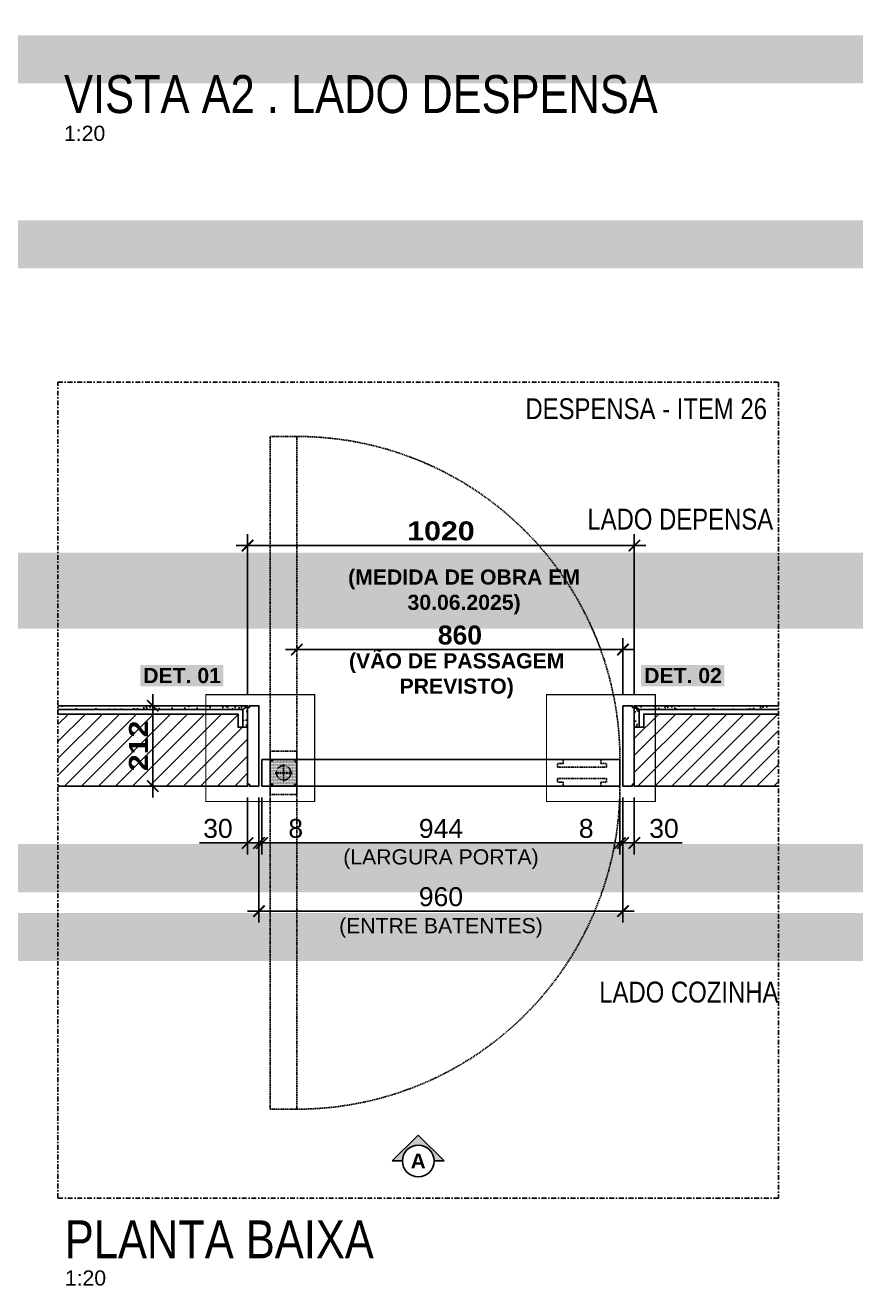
# Model space of a CAD drawing. Header units: millimetres. Extents: x -63251 to 507826, y 5339 to 217512.
# Drawn here: x 119775 to 121966, y 102351 to 105675 of the extents above; entities that cross this region are included whole.
import ezdxf
from ezdxf import colors
from ezdxf.entities.mleader import LeaderData, LeaderLine
from ezdxf.math import Vec2, Vec3

# ---------------------------------------------------------------- set-up
doc = ezdxf.new("R2010")
doc.units = ezdxf.units.MM
doc.header["$PDMODE"] = 3
for name, pattern in [('CONTINU', [0]), ('TRAÇO 1-1', [9.524999999999995, 6.349999999999998, -3.174999999999998]), ('TRAÇO E PONTO 1-1', [25.399999999999995, 12.7, -6.349999999999998, 0, -6.349999999999998])]:
    doc.linetypes.add(name, pattern=pattern)
for name, color, linetype in [('COTAS', 9, 'Continuous'), ('DB 1475.24 - Amanda Rosales e Bruno Haidar - Terreo - Obra$0$ARQ-PISO-01', 8, 'Continuous'), ('DETALHE', 10, 'Continuous'), ('FERRAGEM', 3, 'Continuous'), ('LAYOUT', 4, 'Continuous'), ('MARCENARIA', 4, 'Continuous'), ('MARCENARIA . M', 4, 'Continuous'), ('PAREDE', 94, 'Continuous'), ('PROJEÇÃO', 8, 'Continuous'), ('TEXTO', 105, 'Continuous'), ('TEXTO TRAÇO PONTO', 105, 'TRAÇO E PONTO 1-1')]:
    doc.layers.add(name, color=color, linetype=linetype)
doc.styles.add('1-1', font='arial.ttf', dxfattribs={"height": 0.2})
doc.styles.add('MEDIDA OFICIAL', font='ariblk.ttf')
doc.styles.add('PADRÃO', font='arial.ttf')
doc.styles.add('PADRÃO NEGRITO', font='arialbd.ttf')
doc.styles.add('TITULO', font='swissck.ttf')
doc.dimstyles.new('1-20', dxfattribs={"dimscale": 20, "dimtxt": 2.5, "dimasz": 1.5, "dimexe": 1.5, "dimexo": 1.5, "dimtad": 1, "dimtxsty": 'PADRÃO', "dimblk": 'ARCHTICK', "dimcen": 2.5, "dimdle": 1.5, "dimclrd": 9, "dimclre": 9, "dimclrt": 6, "dimadec": 0, "dimazin": 0, "dimtfac": 1, "dimtmove": 0, "dimatfit": 3, "dimfxl": 1.25, "dimlwd": -1, "dimlwe": -1, "dimarcsym": 0})
doc.dimstyles.new('1-20 VERDE', dxfattribs={"dimscale": 20, "dimtxt": 2.5, "dimasz": 1.5, "dimexe": 1.5, "dimexo": 1.5, "dimtad": 1, "dimtxsty": 'PADRÃO NEGRITO', "dimblk": 'ARCHTICK', "dimcen": 2.5, "dimdle": 1.5, "dimclrd": 9, "dimclre": 9, "dimclrt": 102, "dimadec": 0, "dimazin": 0, "dimtfac": 1, "dimtmove": 0, "dimatfit": 3, "dimfxl": 1.25, "dimlwd": -1, "dimlwe": -1, "dimarcsym": 0})
doc.dimstyles.new('Med. Ofic.1-20', dxfattribs={"dimscale": 20, "dimtxt": 2.5, "dimasz": 1.5, "dimexe": 1.5, "dimexo": 1.5, "dimtad": 1, "dimtxsty": 'MEDIDA OFICIAL', "dimblk": 'ARCHTICK', "dimcen": 2.5, "dimdle": 1.5, "dimclrd": 9, "dimclre": 9, "dimclrt": 10, "dimadec": 0, "dimazin": 0, "dimtfac": 1, "dimtmove": 0, "dimatfit": 3, "dimfxl": 1.25, "dimlwd": -1, "dimlwe": -1, "dimarcsym": 0})

# ---------------------------------------------------------------- blocks, each defined once
blk = doc.blocks.new('_ArchTick')
at = {"color": 0, "linetype": 'ByBlock', "const_width": 0.15}
blk.add_lwpolyline([(-0.5, -0.5), (0.5, 0.5)], dxfattribs=at)
blk = doc.blocks.new('*D1370')
at = {"layer": 'COTAS', "color": 9, "transparency": 16777216}
for p, q in [((120391.8905175578, 103638.8055708873), (120391.8905175578, 103488.8055708873)), ((120399.8905175578, 103638.8055708873), (120399.8905175578, 103488.8055708873)), ((120391.8905175578, 103518.8055708873), (120361.8905175578, 103518.8055708873)), ((120391.8905175578, 103518.8055708873), (120399.8905175578, 103518.8055708873)), ((120399.8905175578, 103518.8055708873), (120517.8373115551, 103518.8055708873))]:
    blk.add_line(p, q, dxfattribs=at)
at = {"layer": 'Defpoints', "color": 0, "transparency": 16777216}
for p in [(120391.8905175578, 103668.8055708873), (120399.8905175578, 103668.8055708873), (120399.8905175578, 103518.8055708873)]:
    blk.add_point(p, dxfattribs=at)
at = {"layer": 'COTAS', "color": 9, "transparency": 16777216, "xscale": 30, "yscale": 30, "zscale": 30}
blk.add_blockref('_ArchTick', (120391.8905175578, 103518.8055708873), dxfattribs=at)
at = {"layer": 'COTAS', "color": 9, "transparency": 16777216, "xscale": 30, "yscale": 30, "zscale": 30, "rotation": 180}
blk.add_blockref('_ArchTick', (120399.8905175578, 103518.8055708873), dxfattribs=at)
at = {"layer": 'COTAS', "color": 6, "transparency": 16777216, "insert": (120488.8639145564, 103556.8342202734), "char_height": 50, "attachment_point": 5, "style": 'PADRÃO'}
blk.add_mtext('8', dxfattribs=at)
blk = doc.blocks.new('*D1371')
at = {"layer": 'COTAS', "color": 9, "transparency": 16777216}
for p, q in [((120399.8905175578, 103638.8055708873), (120399.8905175578, 103488.8055171554)), ((121343.8866980151, 103638.8055171554), (121343.8866980151, 103488.8055171554)), ((120369.8905175578, 103518.8055171554), (121373.8866980151, 103518.8055171554))]:
    blk.add_line(p, q, dxfattribs=at)
at = {"layer": 'Defpoints', "color": 0, "transparency": 16777216}
for p in [(120399.8905175578, 103668.8055708873), (121343.8866980151, 103668.8055171554), (121343.8866980151, 103518.8055171554)]:
    blk.add_point(p, dxfattribs=at)
at = {"layer": 'COTAS', "color": 9, "transparency": 16777216, "xscale": 30, "yscale": 30, "zscale": 30, "rotation": 180}
blk.add_blockref('_ArchTick', (120399.8905175578, 103518.8055171554), dxfattribs=at)
at = {"layer": 'COTAS', "color": 9, "transparency": 16777216, "xscale": 30, "yscale": 30, "zscale": 30}
blk.add_blockref('_ArchTick', (121343.8866980151, 103518.8055171554), dxfattribs=at)
at = {"layer": 'COTAS', "color": 6, "transparency": 16777216, "insert": (120871.8886077864, 103556.8341665414), "char_height": 50, "attachment_point": 5, "style": 'PADRÃO'}
blk.add_mtext('944', dxfattribs=at)
blk = doc.blocks.new('*D1372')
at = {"layer": 'COTAS', "color": 9, "transparency": 16777216}
for p, q in [((121343.8866980151, 103638.8055171554), (121343.8866980151, 103488.8055171554)), ((121351.8881887162, 103638.8055180069), (121351.8881887162, 103488.8055171554)), ((121343.8866980151, 103518.8055171554), (121225.9399040178, 103518.8055171554)), ((121351.8881887162, 103518.8055171554), (121343.8866980151, 103518.8055171554)), ((121351.8881887162, 103518.8055171554), (121381.8881887162, 103518.8055171554))]:
    blk.add_line(p, q, dxfattribs=at)
at = {"layer": 'Defpoints', "color": 0, "transparency": 16777216}
for p in [(121343.8866980151, 103668.8055171554), (121351.8881887162, 103668.8055180069), (121343.8866980151, 103518.8055171554)]:
    blk.add_point(p, dxfattribs=at)
at = {"layer": 'COTAS', "color": 9, "transparency": 16777216, "xscale": 30, "yscale": 30, "zscale": 30}
blk.add_blockref('_ArchTick', (121343.8866980151, 103518.8055171554), dxfattribs=at)
at = {"layer": 'COTAS', "color": 9, "transparency": 16777216, "xscale": 30, "yscale": 30, "zscale": 30, "rotation": 180}
blk.add_blockref('_ArchTick', (121351.8881887162, 103518.8055171554), dxfattribs=at)
at = {"layer": 'COTAS', "color": 6, "transparency": 16777216, "insert": (121254.9133010165, 103556.8341665414), "char_height": 50, "attachment_point": 5, "style": 'PADRÃO'}
blk.add_mtext('8', dxfattribs=at)
blk = doc.blocks.new('*D1373')
at = {"layer": 'COTAS', "color": 9, "transparency": 16777216}
for p, q in [((120391.8905175578, 103488.8055708873), (120391.8905175578, 103308.8055171554)), ((121351.8881887162, 103488.8055171553), (121351.8881887162, 103308.8055171554)), ((120361.8905175578, 103338.8055171554), (121381.8881887162, 103338.8055171554))]:
    blk.add_line(p, q, dxfattribs=at)
at = {"layer": 'Defpoints', "color": 0, "transparency": 16777216}
for p in [(120391.8905175578, 103518.8055708873), (121351.8881887162, 103518.8055171553), (121351.8881887162, 103338.8055171554)]:
    blk.add_point(p, dxfattribs=at)
at = {"layer": 'COTAS', "color": 9, "transparency": 16777216, "xscale": 30, "yscale": 30, "zscale": 30, "rotation": 180}
blk.add_blockref('_ArchTick', (120391.8905175578, 103338.8055171554), dxfattribs=at)
at = {"layer": 'COTAS', "color": 9, "transparency": 16777216, "xscale": 30, "yscale": 30, "zscale": 30}
blk.add_blockref('_ArchTick', (121351.8881887162, 103338.8055171554), dxfattribs=at)
at = {"layer": 'COTAS', "color": 6, "transparency": 16777216, "insert": (120871.889353137, 103376.8341665414), "char_height": 50, "attachment_point": 5, "style": 'PADRÃO'}
blk.add_mtext('960', dxfattribs=at)
blk = doc.blocks.new('*D1374')
at = {"layer": 'COTAS', "color": 9, "ltscale": 0.4, "transparency": 16777216}
for p, q in [((120361.8904996747, 103910.8062011915), (120361.8904996747, 104333.1426400248)), ((121381.8881708331, 103910.8061474595), (121381.8881708331, 104333.1426400248))]:
    blk.add_line(p, q, dxfattribs=at)
at = {"layer": 'COTAS', "color": 9, "linetype": 'Continuous', "ltscale": 0.4, "transparency": 16777216}
blk.add_line((120331.8904996747, 104303.1426400248), (121411.8881708331, 104303.1426400248), dxfattribs=at)
at = {"layer": 'Defpoints', "color": 0, "ltscale": 0.4, "transparency": 16777216}
for p in [(121381.8881708331, 104303.1426400248), (120361.8904996747, 103880.8062011915), (121381.8881708331, 103880.8061474595)]:
    blk.add_point(p, dxfattribs=at)
at = {"layer": 'COTAS', "color": 9, "ltscale": 0.4, "transparency": 16777216, "xscale": 30, "yscale": 30, "zscale": 30, "rotation": 180}
blk.add_blockref('_ArchTick', (120361.8904996747, 104303.1426400248), dxfattribs=at)
at = {"layer": 'COTAS', "color": 9, "ltscale": 0.4, "transparency": 16777216, "xscale": 30, "yscale": 30, "zscale": 30}
blk.add_blockref('_ArchTick', (121381.8881708331, 104303.1426400248), dxfattribs=at)
at = {"layer": 'COTAS', "color": 10, "ltscale": 0.4, "transparency": 16777216, "insert": (120871.8893352539, 104341.495300325), "char_height": 50, "attachment_point": 5, "style": 'MEDIDA OFICIAL'}
blk.add_mtext('1020', dxfattribs=at)
blk = doc.blocks.new('*D1375')
at = {"layer": 'COTAS', "color": 9, "ltscale": 0.4, "transparency": 16777216}
for p, q in [((121351.8881708331, 103910.8061474595), (121351.8881708331, 104058.8066105233)), ((120461.8905393012, 104028.8066105233), (121381.8881708331, 104028.8066105233)), ((120491.8905393012, 103998.8066645445), (120491.8905393012, 103998.8066105233))]:
    blk.add_line(p, q, dxfattribs=at)
at = {"layer": 'Defpoints', "color": 0, "ltscale": 0.4, "transparency": 16777216}
for p in [(120491.8905393012, 104028.8066645445), (121351.8881708331, 104028.8066105233), (121351.8881708331, 103880.8061474595)]:
    blk.add_point(p, dxfattribs=at)
at = {"layer": 'COTAS', "color": 9, "ltscale": 0.4, "transparency": 16777216, "xscale": 30, "yscale": 30, "zscale": 30, "rotation": 180}
blk.add_blockref('_ArchTick', (120491.8905393012, 104028.8066105233), dxfattribs=at)
at = {"layer": 'COTAS', "color": 9, "ltscale": 0.4, "transparency": 16777216, "xscale": 30, "yscale": 30, "zscale": 30}
blk.add_blockref('_ArchTick', (121351.8881708331, 104028.8066105233), dxfattribs=at)
at = {"layer": 'COTAS', "color": 102, "ltscale": 0.4, "transparency": 16777216, "insert": (120921.8893550671, 104066.8523131154), "char_height": 50, "attachment_point": 5, "style": 'PADRÃO NEGRITO'}
blk.add_mtext('860', dxfattribs=at)
blk = doc.blocks.new('*D1376')
at = {"layer": 'COTAS', "color": 9, "transparency": 16777216}
for p, q in [((121351.8881887162, 103638.8055180069), (121351.8881887162, 103488.8055171554)), ((121381.8881887162, 103638.8055171554), (121381.8881887162, 103488.8055171554)), ((121321.8881887162, 103518.8055171554), (121381.8881887162, 103518.8055171554)), ((121381.8881887162, 103518.8055171554), (121508.3070154556, 103518.8055171554))]:
    blk.add_line(p, q, dxfattribs=at)
at = {"layer": 'Defpoints', "color": 0, "transparency": 16777216}
for p in [(121351.8881887162, 103668.8055180069), (121381.8881887162, 103668.8055171554), (121381.8881887162, 103518.8055171554)]:
    blk.add_point(p, dxfattribs=at)
at = {"layer": 'COTAS', "color": 9, "transparency": 16777216, "xscale": 30, "yscale": 30, "zscale": 30, "rotation": 180}
blk.add_blockref('_ArchTick', (121351.8881887162, 103518.8055171554), dxfattribs=at)
at = {"layer": 'COTAS', "color": 9, "transparency": 16777216, "xscale": 30, "yscale": 30, "zscale": 30}
blk.add_blockref('_ArchTick', (121381.8881887162, 103518.8055171554), dxfattribs=at)
at = {"layer": 'COTAS', "color": 6, "transparency": 16777216, "insert": (121460.0976020859, 103556.8512197474), "char_height": 50, "attachment_point": 5, "style": 'PADRÃO'}
blk.add_mtext('30', dxfattribs=at)
blk = doc.blocks.new('*D1377')
at = {"layer": 'COTAS', "color": 9, "transparency": 16777216}
for p, q in [((120361.8905175578, 103638.8055708873), (120361.8905175578, 103488.8055708873)), ((120391.8905175578, 103638.8055708873), (120391.8905175578, 103488.8055708873)), ((120361.8905175578, 103518.8055708873), (120235.4716908184, 103518.8055708873)), ((120421.8905175578, 103518.8055708873), (120361.8905175578, 103518.8055708873))]:
    blk.add_line(p, q, dxfattribs=at)
at = {"layer": 'Defpoints', "color": 0, "transparency": 16777216}
for p in [(120361.8905175578, 103668.8055708873), (120391.8905175578, 103668.8055708873), (120361.8905175578, 103518.8055708873)]:
    blk.add_point(p, dxfattribs=at)
at = {"layer": 'COTAS', "color": 9, "transparency": 16777216, "xscale": 30, "yscale": 30, "zscale": 30, "rotation": 180}
blk.add_blockref('_ArchTick', (120361.8905175578, 103518.8055708873), dxfattribs=at)
at = {"layer": 'COTAS', "color": 9, "transparency": 16777216, "xscale": 30, "yscale": 30, "zscale": 30}
blk.add_blockref('_ArchTick', (120391.8905175578, 103518.8055708873), dxfattribs=at)
at = {"layer": 'COTAS', "color": 6, "transparency": 16777216, "insert": (120283.6811041881, 103556.8512734794), "char_height": 50, "attachment_point": 5, "style": 'PADRÃO'}
blk.add_mtext('30', dxfattribs=at)
blk = doc.blocks.new('I 02')
at = {"layer": 'TEXTO', "linetype": 'CONTINU'}
h = blk.add_hatch(color=8, dxfattribs=at)
edge = h.paths.add_edge_path()
edge.add_line((-1945.137073687943, 2848.705916436247), (-1951.755593159756, 2855.324435908059))
edge.add_line((-1951.755593159727, 2855.324435908088), (-1951.755593159763, 2852.761916436204))
edge.add_ellipse((-1951.755593159814, 2848.705916436247), major_axis=(2.868025104479564, 2.868025104479564), ratio=0.9999999999968038, start_angle=225.0000000000916, end_angle=405.0000000000916, ccw=False)
edge.add_line((-1951.755593159814, 2844.649916436264), (-1951.755593159814, 2842.08739696447))
edge.add_line((-1951.755593159814, 2842.087396964463), (-1945.137073687965, 2848.705916436276))
for p, q in [((-1951.755593159727, 2855.324435908088), (-1945.137073687856, 2848.705916436217)), ((-1951.755593159727, 2852.761916436199), (-1951.755593159727, 2855.324435908088)), ((-1945.137073687856, 2848.705916436217), (-1951.755593159756, 2842.087396964375)), ((-1951.755593159756, 2842.087396964375), (-1951.755593159727, 2844.649916436264))]:
    blk.add_line(p, q, dxfattribs=at)
blk.add_circle((-1951.755593159727, 2848.705916436217), 4.056, dxfattribs=at)
blk.add_circle((-1951.755593159727, 2848.705916436217), 4.056, dxfattribs=at)
blk = doc.blocks.new('*D1378')
at = {"layer": 'COTAS', "color": 9, "linetype": 'Continuous', "ltscale": 0.4, "transparency": 16777216}
blk.add_line((120111.8905175585, 103638.8055708873), (120111.8905175585, 103910.8062011916), dxfattribs=at)
at = {"layer": 'COTAS', "color": 9, "ltscale": 0.4, "transparency": 16777216}
for p, q in [((120141.8905175578, 103880.8062011916), (120141.8905175585, 103880.8062011916)), ((120141.8905175577, 103668.8055708873), (120141.8905175585, 103668.8055708873))]:
    blk.add_line(p, q, dxfattribs=at)
at = {"layer": 'Defpoints', "color": 0, "ltscale": 0.4, "transparency": 16777216}
for p in [(120111.8905175578, 103880.8062011916), (120111.8905175585, 103880.8062011916), (120111.8905175577, 103668.8055708873)]:
    blk.add_point(p, dxfattribs=at)
at = {"layer": 'COTAS', "color": 9, "ltscale": 0.4, "transparency": 16777216, "xscale": 30, "yscale": 30, "zscale": 30}
for p, rotation in [((120111.8905175585, 103880.8062011916), 90), ((120111.8905175585, 103668.8055708873), 270)]:
    blk.add_blockref('_ArchTick', p, dxfattribs=dict(at, rotation=rotation))
at = {"layer": 'COTAS', "color": 10, "ltscale": 0.4, "transparency": 16777216, "insert": (120073.9641874084, 103774.8058860394), "char_height": 50, "attachment_point": 5, "rotation": 90, "style": 'MEDIDA OFICIAL'}
blk.add_mtext('212', dxfattribs=at)
blk = doc.blocks.new('pivo mola')
at = {"layer": 'COTAS'}
h = blk.add_hatch(dxfattribs=at)
h.set_pattern_fill('DOTS', color=256)
h.set_pattern_definition([(0, (-127539.9134577406, -102668.7629043562), (0.79375, 1.5875), [0, -1.5875])])
h.paths.add_polyline_path([(-35.00000001232547, -30.99999997558189, 0.4142135623730951), (-31.00000001232547, -34.99999997558189), (30.99999998767453, -34.99999997558189, 0.4142135623730951), (34.99999998767453, -30.99999997558189), (34.99999998767453, 31.00000002441811, 0.4142135623730951), (30.99999998767453, 35.00000002441811), (-31.00000001232547, 35.00000002441811, 0.4142135623730951), (-35.00000001232547, 31.00000002441811)])
at = {"layer": 'FERRAGEM', "color": 102, "linetype": 'TRAÇO 1-1', "ltscale": 0.1}
blk.add_lwpolyline([(-31.00000001232547, 35.00000002441811), (30.99999998767453, 35.00000002441811, -0.414213562373095), (34.99999998767453, 31.00000002441811), (34.99999998767453, -30.99999997558189, -0.414213562373095), (30.99999998767453, -34.99999997558189), (-31.00000001232547, -34.99999997558189, -0.414213562373095), (-35.00000001232547, -30.99999997558189), (-35.00000001232547, 31.00000002441811, -0.414213562373095)], format="xyb", close=True, dxfattribs=at)
for centre, radius in [((-31.00000001229637, 31.00000002438901), 2), ((-2.91038304567337e-11, 4.365574568510056e-11), 19), ((30.99999998764542, 31.00000002438901), 2), ((-31.00000001229637, -30.99999997555278), 2), ((30.99999998764542, -30.99999997555278), 2)]:
    blk.add_circle(centre, radius, dxfattribs=at)
at = {"layer": 'LAYOUT', "color": 10, "linetype": 'TRAÇO 1-1', "ltscale": 0.5}
for p, q in [((22.5, 0), (-22.5, 0)), ((0, 22.5), (0, -22.5))]:
    blk.add_line(p, q, dxfattribs=at)

msp = doc.modelspace()

# ---------------------------------------------------------------- hatches: boundary and pattern name
at = {"layer": 'DB 1475.24 - Amanda Rosales e Bruno Haidar - Terreo - Obra$0$ARQ-PISO-01'}
h = msp.add_hatch(dxfattribs=at)
h.set_pattern_fill('ANSI31', color=256, scale=10, angle=360)
h.set_pattern_definition([(45, (65638.36579051227, -8673.948233242627), (-22.45064030267288, 22.45064030267289), [])])
h.paths.add_polyline_path([(119861.8905175578, 103858.8055708873), (120336.8905175578, 103858.8055708873), (120336.8899156923, 103823.8057091814), (120361.8899156923, 103823.8057091814), (120361.8905175583, 103668.8055708873), (119861.8905175583, 103668.8055708873)])
h = msp.add_hatch(dxfattribs=at)
h.set_pattern_fill('ANSI31', color=256, scale=10, angle=360)
h.set_pattern_definition([(45, (65758.36579051227, -8673.948233242627), (-22.45064030267288, 22.45064030267289), [])])
h.paths.add_polyline_path([(121761.8884591351, 103668.8055708873), (121761.888856028, 103858.8055708873), (121406.8880622422, 103858.8055708873), (121406.8886641077, 103823.8057091814), (121381.8886641077, 103823.8057091814), (121381.8876653493, 103668.8055708873)])
at = {"layer": 'MARCENARIA . M'}
h = msp.add_hatch(dxfattribs=at)
h.set_pattern_fill('AR-SAND', color=10, scale=0.5)
h.set_pattern_definition([(37.50000000000001, (54569.50643845601, -8165.424859505423), (-0.8000156479920228, 24.47066186646712), [0, -19.304, 0, -21.59, 0, -20.6375]), (7.499999999999999, (54569.50643845601, -8165.424859505423), (22.47616415690013, 35.84125502841771), [0, -10.414, 0, -17.399, 0, -6.6675]), (327.5, (54553.88543845603, -8165.424859505423), (39.5496185120729, 0.0718592339272881), [0, -6.35, 0, -22.86, 0, -29.845]), (317.5, (54553.88543845603, -8165.424859505423), (38.17782262361486, 11.14646616286081), [0, -3.175, 0, -14.986, 0, -17.145])])
h.paths.add_polyline_path([(120361.8899156923, 103880.8062011915), (119861.8905175578, 103880.8062011915), (119861.8905175578, 103870.8058860394), (120349.3899156923, 103870.8058860394)])
h = msp.add_hatch(dxfattribs=at)
h.set_pattern_fill('AR-SAND', color=10, scale=0.5)
h.set_pattern_definition([(37.50000000000001, (54569.50643845601, -8167.424859505423), (-0.8000156479920228, 24.47066186646712), [0, -19.304, 0, -21.59, 0, -20.6375]), (7.499999999999999, (54569.50643845601, -8167.424859505423), (22.47616415690013, 35.84125502841771), [0, -10.414, 0, -17.399, 0, -6.6675]), (327.5, (54553.88543845603, -8167.424859505423), (39.5496185120729, 0.0718592339272881), [0, -6.35, 0, -22.86, 0, -29.845]), (317.5, (54553.88543845603, -8167.424859505423), (38.17782262361486, 11.14646616286081), [0, -3.175, 0, -14.986, 0, -17.145])])
h.paths.add_polyline_path([(120361.8899156923, 103878.8062011915), (120349.3899156923, 103868.8058860394), (120349.3899156923, 103823.8055888045), (120361.8899156923, 103823.8058295583)])
h = msp.add_hatch(dxfattribs=at)
h.set_pattern_fill('AR-SAND', color=10, scale=0.5)
h.set_pattern_definition([(37.50000000000001, (54689.50643845601, -8165.424859505423), (-0.8000156479920228, 24.47066186646712), [0, -19.304, 0, -21.59, 0, -20.6375]), (7.499999999999999, (54689.50643845601, -8165.424859505423), (22.47616415690013, 35.84125502841771), [0, -10.414, 0, -17.399, 0, -6.6675]), (327.5, (54673.88543845603, -8165.424859505423), (39.5496185120729, 0.0718592339272881), [0, -6.35, 0, -22.86, 0, -29.845]), (317.5, (54673.88543845603, -8165.424859505423), (38.17782262361486, 11.14646616286081), [0, -3.175, 0, -14.986, 0, -17.145])])
h.paths.add_polyline_path([(121761.888856028, 103870.8058860394), (121761.888856028, 103880.8062011915), (121381.8886641077, 103880.8062011915), (121394.3886641077, 103870.8058860394)])
h = msp.add_hatch(dxfattribs=at)
h.set_pattern_fill('AR-SAND', color=10, scale=0.5)
h.set_pattern_definition([(37.50000000000001, (54689.50643845601, -8167.424859505423), (-0.8000156479920228, 24.47066186646712), [0, -19.304, 0, -21.59, 0, -20.6375]), (7.499999999999999, (54689.50643845601, -8167.424859505423), (22.47616415690013, 35.84125502841771), [0, -10.414, 0, -17.399, 0, -6.6675]), (327.5, (54673.88543845603, -8167.424859505423), (39.5496185120729, 0.0718592339272881), [0, -6.35, 0, -22.86, 0, -29.845]), (317.5, (54673.88543845603, -8167.424859505423), (38.17782262361486, 11.14646616286081), [0, -3.175, 0, -14.986, 0, -17.145])])
h.paths.add_polyline_path([(121381.8886641077, 103878.8062011915), (121394.3886641077, 103868.8058860394), (121394.3886641077, 103823.8055888045), (121381.8886641077, 103823.8058295583)])

# ---------------------------------------------------------------- linework, layer by layer
at = {"layer": 'DETALHE', "linetype": 'TRAÇO 1-1', "ltscale": 0.4, "const_width": 3}
for points in [[(120538.9238603695, 103628.107760116), (120538.9238603695, 103909.84357942), (120251.6961202808, 103909.8435794199), (120251.6961202808, 103628.1077601158)], [(121437.2331137744, 103628.1077601161), (121437.2331137744, 103909.84357942), (121150.0053736856, 103909.8435794199), (121150.0053736856, 103628.1077601159)]]:
    msp.add_lwpolyline(points, close=True, dxfattribs=at)
at = {"layer": 'MARCENARIA'}
for points in [[(120361.8904996747, 103875.8062011915), (120366.8904996747, 103875.8062011915), (120366.8904996747, 103880.8062011915), (120391.8904996747, 103880.8062011915), (120391.8905175578, 103668.8055708873), (120366.8903601823, 103668.8056380997), (120366.8903601823, 103673.8056380997), (120361.8903601823, 103673.8056380997)], [(121351.8881708331, 103880.8061474595), (121376.8881708331, 103880.8061474595), (121376.8881708331, 103875.8066134262), (121381.8881708331, 103875.8066134262), (121381.8881887162, 103673.8060503344), (121376.8880313407, 103673.8060503344), (121376.8880313407, 103668.8060503344), (121351.8881887162, 103668.8057837449)], [(120399.8905175578, 103668.8055708873), (121343.8881887162, 103668.8055171553), (121343.8881887162, 103738.8055171554), (120399.8905175578, 103738.8055708873)]]:
    msp.add_lwpolyline(points, close=True, dxfattribs=at)
at = {"layer": 'PAREDE', "color": 10, "linetype": 'ByBlock'}
for points in [[(119861.8905175578, 103880.8062011915), (120361.8899156923, 103880.8062011915), (120349.3899156923, 103870.8058860394), (119861.8905175578, 103870.8058860394)], [(121761.8880622422, 103880.8062011915), (121381.8886641077, 103880.8062011915), (121394.3886641077, 103870.8058860394), (121761.8880622422, 103870.8058860394)]]:
    msp.add_lwpolyline(points, dxfattribs=at)
at = {"layer": 'PAREDE'}
for points in [[(119861.8905175578, 103668.8055708873), (120361.8905175578, 103668.8055708873), (120361.8899156923, 103823.8057091814), (120336.8899156923, 103823.8057091814), (120336.8905175578, 103858.8055708873), (119861.8905175578, 103858.8055708873)], [(121761.8880622422, 103668.8055708873), (121381.8880622422, 103668.8055708873), (121381.8886641077, 103823.8057091814), (121406.8886641077, 103823.8057091814), (121406.8880622422, 103858.8055708873), (121761.8880622422, 103858.8055708873)]]:
    msp.add_lwpolyline(points, dxfattribs=at)
at = {"layer": 'PAREDE', "color": 10, "linetype": 'ByBlock'}
for points in [[(120349.3899156923, 103870.8058860394), (120361.8899156923, 103880.8062011915), (120361.8899156923, 103823.8057091814), (120349.3899156923, 103823.8057091814)], [(121394.3886641077, 103870.8058860394), (121381.8886641077, 103880.8062011915), (121381.8886641077, 103823.8057091814), (121394.3886641077, 103823.8057091814)]]:
    msp.add_lwpolyline(points, close=True, dxfattribs=at)
at = {"layer": 'PROJEÇÃO', "color": 21, "linetype": 'TRAÇO 1-1', "ltscale": 0.5}
for points in [[(120491.8905175578, 103646.8055708873), (120491.8905712899, 104590.8032420457), (120421.8905712898, 104590.8032420457), (120421.8905175578, 103646.8055708873)], [(120421.8905175578, 103760.8055708873), (120421.8904638257, 102816.8078997289), (120491.8904638258, 102816.8078997289), (120491.8905175578, 103760.8055708873)], [(121193.8881898546, 103738.8055205764), (121293.8881898546, 103738.8055205764), (121293.8881898546, 103728.8055205764), (121308.8881898546, 103728.8055205764), (121308.8881898546, 103718.8055205764), (121178.8881898546, 103718.8055205764), (121178.8881898546, 103728.8055205764), (121193.8881898546, 103728.8055205764)], [(121193.8881887162, 103668.8055171553), (121293.8881887162, 103668.8055171553), (121293.8881887162, 103678.8055171553), (121308.8881887162, 103678.8055171553), (121308.8881887162, 103688.8055171553), (121178.8881887162, 103688.8055171553), (121178.8881887162, 103678.8055171553), (121193.8881887162, 103678.8055171553)]]:
    msp.add_lwpolyline(points, close=True, dxfattribs=at)
for centre, start, end in [((120491.8905712899, 103738.8056246194), 359.9999927731786, 90.00000000000057), ((120491.8905712899, 103668.8054096913), 269.9999999999994, 7.227060513387535e-06)]:
    msp.add_arc(centre, 851.9976174263575, start, end, dxfattribs=at)
at = {"layer": 'TEXTO TRAÇO PONTO'}
msp.add_lwpolyline([(119861.889723772, 104733.8054796132), (121761.888856028, 104733.8054796132), (121761.888856028, 102582.363363352), (119861.889723772, 102582.363363352)], close=True, dxfattribs=at)

# ---------------------------------------------------------------- block references
at = {"layer": 'COTAS'}
msp.add_blockref('pivo mola', (120456.8905175578, 103703.8055708873), dxfattribs=at)
at = {"layer": 'TEXTO', "xscale": 10.3125, "yscale": 10.3125, "zscale": 10.3125, "rotation": 89.99999999999999}
msp.add_blockref('I 02', (150189.1748263833, 122807.7220574828), dxfattribs=at)

# ---------------------------------------------------------------- texts
at = {"layer": 'COTAS', "color": 6, "char_height": 40, "attachment_point": 2, "style": 'PADRÃO'}
for s, insert, width in [('{\\fArial|b1|i0|c0|p34;\\C10;(MEDIDA DE OBRA EM 30.06.2025)}', (120932.8887405459, 104240.1699931985), 776.280008334672), ('(LARGURA PORTA)', (120871.8886077864, 103502.1566516951), 1337.502726911034), ('(ENTRE BATENTES)', (120871.889353137, 103320.7642652091), 1337.502726911034)]:
    msp.add_mtext(s, dxfattribs=dict(at, insert=insert, width=width))
at = {"layer": 'COTAS', "color": 102, "insert": (120913.3893550272, 104019.1665954344), "char_height": 40, "width": 614.7999571521705, "attachment_point": 2, "style": 'PADRÃO NEGRITO'}
msp.add_mtext('(VÃO DE PASSAGEM PREVISTO)', dxfattribs=at)
at = {"layer": 'DETALHE', "color": 105, "char_height": 40, "width": 203.4144438362202, "attachment_point": 1, "style": 'PADRÃO', "bg_fill": 1, "box_fill_scale": 1.2, "bg_fill_color": 50, "bg_fill_transparency": 0}
for s, insert in [('{\\fArial|b1|i0|c0|p34;DET. 01}', (120086.6729184526, 103980.3138605249)), ('{\\fArial|b1|i0|c0|p34;DET. 02}', (121407.8094316147, 103980.3138605249))]:
    msp.add_mtext(s, dxfattribs=dict(at, insert=insert))
at = {"layer": 'TEXTO', "color": 1, "attachment_point": 7, "style": 'TITULO'}
for s, insert, char_height, width in [('VISTA A2 . LADO DESPENSA', (119877.819685048, 105442.3403962499), 100, 2667.847767623032), ('\\pxqc;DESPENSA - ITEM 26', (121065.5880487097, 104635.7876532061), 55, 695.1615781581568), ('\\pxqc;LADO DEPENSA', (121155.4065706076, 104344.4827715378), 55, 695.1615781581568), ('\\pxqc;LADO COZINHA', (121178.0203202135, 103097.2888344599), 55, 695.1615781581568), ('PLANTA BAIXA', (119879.9749033229, 102423.5816546307), 100, 2912.740309888315)]:
    msp.add_mtext(s, dxfattribs=dict(at, insert=insert, char_height=char_height, width=width))
at = {"layer": 'TEXTO', "char_height": 40, "width": 479.9999999997527, "attachment_point": 1, "style": 'PADRÃO'}
for insert in [(119877.819685048, 105410.3403962499), (119879.9749033229, 102391.5816546307)]:
    msp.add_mtext('1:20', dxfattribs=dict(at, insert=insert))
at = {"layer": 'TEXTO', "color": 1, "linetype": 'Continuous', "insert": (120811.8950631348, 102680.2425030231), "char_height": 39.16799999999999, "width": 105.6112522431806, "attachment_point": 5, "style": 'PADRÃO'}
msp.add_mtext('{\\fArial|b1|i0|c0|p34;A}', dxfattribs=at)

# ---------------------------------------------------------------- dimensions: what is measured, and where the dimension line sits
at = {"layer": 'COTAS', "color": 7, "ltscale": 0.4, "true_color": 0xededed}
dim = msp.add_linear_dim(base=(121381.8881708331, 104303.1426400248), p1=(120361.8904996747, 103880.8062011915), p2=(121381.8881708331, 103880.8061474595), dimstyle='Med. Ofic.1-20', dxfattribs=at)
dim.commit()
dim.dimension.update_dxf_attribs({"geometry": '*D1374', "text_midpoint": (120871.8893352539, 104303.1426400248), "dimtype": 160})
at = {"layer": 'COTAS', "ltscale": 0.4}
dim = msp.add_linear_dim(base=(121351.8881708331, 104028.8066105233), p1=(120491.8905393012, 104028.8066645445), p2=(121351.8881708331, 103880.8061474595), dimstyle='1-20 VERDE', override={"dimdec": 0}, dxfattribs=at)
dim.commit()
dim.dimension.update_dxf_attribs({"geometry": '*D1375', "text_midpoint": (120921.8893550671, 104066.8523131154)})
at = {"layer": 'COTAS', "color": 7, "ltscale": 0.4, "true_color": 0xededed}
dim = msp.add_linear_dim(base=(120111.8905175585, 103880.8062011916), p1=(120111.8905175577, 103668.8055708873), p2=(120111.8905175577, 103880.8062011915), angle=90, dimstyle='Med. Ofic.1-20', dxfattribs=at)
dim.commit()
dim.dimension.update_dxf_attribs({"geometry": '*D1378', "text_midpoint": (120073.9641874084, 103774.8058860394)})
at = {"layer": 'COTAS', "color": 6}
dim = msp.add_linear_dim(base=(120361.8905175578, 103518.8055708873), p1=(120391.8905175578, 103668.8055708873), p2=(120361.8905175578, 103668.8055708873), angle=180, dimstyle='1-20', dxfattribs=at)
dim.commit()
dim.dimension.update_dxf_attribs({"geometry": '*D1377', "text_midpoint": (120283.6811041881, 103556.8512734794)})
for base, p1, p2, picture, middle in [((120399.8905175578, 103518.8055708873), (120391.8905175578, 103668.8055708873), (120399.8905175578, 103668.8055708873), '*D1370', (120488.8639145564, 103556.8342202734)), ((121343.8866980151, 103518.8055171554), (120399.8905175578, 103668.8055708873), (121343.8866980151, 103668.8055171554), '*D1371', (120871.8886077864, 103556.8341665414)), ((121343.8866980151, 103518.8055171554), (121351.8881887162, 103668.8055180069), (121343.8866980151, 103668.8055171554), '*D1372', (121254.9133010165, 103556.8341665414)), ((121381.8881887162, 103518.8055171554), (121351.8881887162, 103668.8055180069), (121381.8881887162, 103668.8055171554), '*D1376', (121460.0976020859, 103556.8512197474)), ((121351.8881887162, 103338.8055171554), (120391.8905175578, 103518.8055708873), (121351.8881887162, 103518.8055171553), '*D1373', (120871.889353137, 103376.8341665414))]:
    dim = msp.add_linear_dim(base=base, p1=p1, p2=p2, dimstyle='1-20', dxfattribs=at)
    dim.commit()
    dim.dimension.update_dxf_attribs({"geometry": picture, "text_midpoint": middle})

# ---------------------------------------------------------------- leaders
at = {"layer": 'COTAS'}
ml = msp.add_multileader_mtext('Standard', dxfattribs=at)
ml.set_content('{\\fArial|b1|i0|c0|p34;\\C10;ATENÇÃO PARKET!\\P}PAINÉIS RIPADOS EM {\\fArial|b1|i0|c0|p34;CABREUVA BRANCA PREMIUM 18*5+5*900 À 2200mm}', color=105, style='1-1')
ml.set_leader_properties(color=256, linetype='ByLayer', lineweight=-1)
ml.build(insert=Vec2(0, 0))
ml.multileader.update_dxf_attribs({"text_left_attachment_type": 2, "text_right_attachment_type": 2, "dogleg_length": 0.36, "arrow_head_size": 15, "scale": 200})
ctx = ml.context
ctx.base_point, ctx.scale, ctx.char_height, ctx.arrow_head_size, ctx.landing_gap_size, ctx.plane_origin, ctx.plane_x_axis, ctx.plane_y_axis = Vec3(153743.1025487747, 105015.5881303967), 200, 40, 15, 10, Vec3(154452.7129680305, 104756.0353324651), Vec3(1, -4.898587196589413e-16), Vec3(4.898587196589413e-16, 1)
ctx.left_attachment, ctx.right_attachment, ctx.text_align_type = 2, 2, 2
notes = []
notes.append((ctx, [(0, (1, 1, 0), (154754.5120392419, 105015.5881303967), (-1, 4.898587196589419e-16), 144.2880716405343, [(0, [(155842.3016420364, 105015.5881303967)], 0, [])])]))
ctx.mtext.insert, ctx.mtext.text_direction, ctx.mtext.rotation, ctx.mtext.width, ctx.mtext.alignment, ctx.mtext.flow_direction = Vec3(154600.2239676014, 105151.1406542712), Vec3(1, -4.898587196589413e-16), 6.283185307179585, 858.6666249980398, 3, 5
ctx.mtext.has_bg_fill, ctx.mtext.bg_color, ctx.mtext.bg_scale_factor, ctx.mtext.bg_transparency, ctx.mtext.use_window_bg_color = 1, -1023410095, 1.25, 0, 0
for ctx, leaders in notes:
    for number, flags, end, landing, length, lines in leaders:
        leader = LeaderData()
        leader.index, (leader.has_last_leader_line, leader.has_dogleg_vector, leader.attachment_direction) = number, flags
        leader.last_leader_point, leader.dogleg_vector, leader.dogleg_length = Vec3(end), Vec3(landing), length
        for number, points, colour, breaks in lines:
            line = LeaderLine()
            line.index, line.vertices, line.color, line.breaks = number, Vec3.list(points), colors.encode_raw_color(colour), breaks
            leader.lines.append(line)
        ctx.leaders.append(leader)

# ---------------------------------------------------------------- next in the draw order: leaders
ml = msp.add_multileader_mtext('Standard', dxfattribs=at)
ml.set_content('{\\fArial|b1|i0|c0|p34;\\C10;ATENÇÃO PARKET!\\P}PAINÉIS RIPADOS EM {\\fArial|b1|i0|c0|p34;CABREUVA BRANCA PREMIUM 18*5+5*900 À 2200mm}', color=105, style='1-1')
ml.set_leader_properties(color=256, linetype='ByLayer', lineweight=-1)
ml.build(insert=Vec2(0, 0))
ml.multileader.update_dxf_attribs({"text_left_attachment_type": 2, "text_right_attachment_type": 2, "dogleg_length": 0.36, "arrow_head_size": 15, "scale": 200})
ctx = ml.context
ctx.base_point, ctx.scale, ctx.char_height, ctx.arrow_head_size, ctx.landing_gap_size, ctx.plane_origin, ctx.plane_x_axis, ctx.plane_y_axis = Vec3(153743.1025487747, 106379.6951517771), 200, 40, 15, 10, Vec3(153629.7662282885, 106144.8906243086), Vec3(1, -4.898587196589413e-16), Vec3(4.898587196589413e-16, 1)
ctx.left_attachment, ctx.right_attachment, ctx.text_align_type = 2, 2, 2
notes = []
notes.append((ctx, [(0, (1, 1, 0), (154754.512039242, 106379.6951517771), (-1, 4.898587196589419e-16), 144.2880716405343, [(0, [(155549.3011646131, 105905.6756918309), (154754.512039242, 105320.967771059)], 0, [])])]))
ctx.mtext.insert, ctx.mtext.text_direction, ctx.mtext.rotation, ctx.mtext.width, ctx.mtext.alignment, ctx.mtext.flow_direction = Vec3(154600.2239676015, 106515.2476756516), Vec3(1, -4.898587196589413e-16), 6.283185307179585, 858.6666249980398, 3, 5
ctx.mtext.has_bg_fill, ctx.mtext.bg_color, ctx.mtext.bg_scale_factor, ctx.mtext.bg_transparency, ctx.mtext.use_window_bg_color = 1, -1023410095, 1.25, 0, 0
ml = msp.add_multileader_mtext('Standard', dxfattribs=at)
ml.set_content('{\\fArial|b1|i0|c0|p34;\\C10;ATENÇÃO PARKET!\\P}REVESTIMENTO DE ELEVADOR EM {\\fArial|b1|i0|c0|p34;CABREUVA BRANCA PREMIUM }', color=105, style='1-1')
ml.set_leader_properties(color=256, linetype='ByLayer', lineweight=-1)
ml.build(insert=Vec2(0, 0))
ml.multileader.update_dxf_attribs({"text_left_attachment_type": 2, "text_right_attachment_type": 2, "dogleg_length": 0.36, "arrow_head_size": 15, "scale": 200})
ctx = ml.context
ctx.base_point, ctx.scale, ctx.char_height, ctx.arrow_head_size, ctx.landing_gap_size, ctx.plane_origin, ctx.plane_x_axis, ctx.plane_y_axis = Vec3(153741.4381558688, 104075.429236808), 200, 40, 15, 10, Vec3(154452.7129680305, 102048.8761445288), Vec3(1, -4.898587196589413e-16), Vec3(4.898587196589413e-16, 1)
ctx.left_attachment, ctx.right_attachment, ctx.text_align_type = 2, 2, 2
notes.append((ctx, [(0, (1, 1, 0), (154754.512039242, 104075.429236808), (-1, 4.898587196589419e-16), 144.2880716405343, [(0, [(155553.3011648265, 104075.429236808)], 0, [])])]))
ctx.mtext.insert, ctx.mtext.text_direction, ctx.mtext.rotation, ctx.mtext.width, ctx.mtext.alignment, ctx.mtext.flow_direction = Vec3(154600.2239676015, 104201.0499735065), Vec3(1, -4.898587196589413e-16), 6.283185307179585, 858.6666249980398, 3, 5
ctx.mtext.has_bg_fill, ctx.mtext.bg_color, ctx.mtext.bg_scale_factor, ctx.mtext.bg_transparency, ctx.mtext.use_window_bg_color = 1, -1023410095, 1.25, 0, 0
ml = msp.add_multileader_mtext('Standard', dxfattribs=at)
ml.set_content('{\\fArial|b1|i0|c0|p34;\\C10;ATENÇÃO PARKET!\\P}RODATETO COM LINHA DE SOMBRA DE 20 mm NO ENCONTRO COM O FORRO', color=105, style='1-1')
ml.set_leader_properties(color=256, linetype='ByLayer', lineweight=-1)
ml.build(insert=Vec2(0, 0))
ml.multileader.update_dxf_attribs({"text_left_attachment_type": 2, "text_right_attachment_type": 2, "dogleg_length": 0.36, "arrow_head_size": 15, "scale": 200})
ctx = ml.context
ctx.base_point, ctx.scale, ctx.char_height, ctx.arrow_head_size, ctx.landing_gap_size, ctx.plane_origin, ctx.plane_x_axis, ctx.plane_y_axis = Vec3(180960.9218524671, 103379.7282184769), 200, 40, 15, 10, Vec3(181558.4176741785, 102996.8983843677), Vec3(1, -4.898587196589413e-16), Vec3(4.898587196589413e-16, 1)
ctx.left_attachment, ctx.right_attachment, ctx.text_align_type = 2, 2, 2
notes.append((ctx, [(0, (1, 1, 0), (181860.21674539, 103379.7282184769), (-1, 4.898587196589419e-16), 144.2880716405343, [(0, [(181860.2169932244, 102384.9525342352)], 0, [])])]))
ctx.mtext.insert, ctx.mtext.text_direction, ctx.mtext.rotation, ctx.mtext.width, ctx.mtext.alignment, ctx.mtext.flow_direction = Vec3(181705.9286737495, 103505.717304425), Vec3(1, -4.898587196589413e-16), 6.283185307179585, 858.6666249980398, 3, 5
ctx.mtext.has_bg_fill, ctx.mtext.bg_color, ctx.mtext.bg_scale_factor, ctx.mtext.bg_transparency, ctx.mtext.use_window_bg_color = 1, -1023410145, 1.25, 0, 0
for ctx, leaders in notes:
    for number, flags, end, landing, length, lines in leaders:
        leader = LeaderData()
        leader.index, (leader.has_last_leader_line, leader.has_dogleg_vector, leader.attachment_direction) = number, flags
        leader.last_leader_point, leader.dogleg_vector, leader.dogleg_length = Vec3(end), Vec3(landing), length
        for number, points, colour, breaks in lines:
            line = LeaderLine()
            line.index, line.vertices, line.color, line.breaks = number, Vec3.list(points), colors.encode_raw_color(colour), breaks
            leader.lines.append(line)
        ctx.leaders.append(leader)

# ---------------------------------------------------------------- next in the draw order: leaders
ml = msp.add_multileader_mtext('Standard', dxfattribs=at)
ml.set_content('{\\fArial|b1|i0|c0|p34;\\C10;ATENÇÃO PARKET!\\P}PAINÉIS RIPADOS EM {\\fArial|b1|i0|c0|p34;CABREUVA BRANCA PREMIUM 18*5+5*900 À 2200mm}', color=105, style='1-1')
ml.set_leader_properties(color=256, linetype='ByLayer', lineweight=-1)
ml.build(insert=Vec2(0, 0))
ml.multileader.update_dxf_attribs({"text_left_attachment_type": 2, "text_right_attachment_type": 2, "dogleg_length": 0.36, "arrow_head_size": 15, "scale": 200})
ctx = ml.context
ctx.base_point, ctx.scale, ctx.char_height, ctx.arrow_head_size, ctx.landing_gap_size, ctx.plane_origin, ctx.plane_x_axis, ctx.plane_y_axis = Vec3(238640.9043884207, 105502.9463234767), 200, 40, 15, 10, Vec3(238527.5680679344, 105268.1417960082), Vec3(1, -4.898587196589413e-16), Vec3(4.898587196589413e-16, 1)
ctx.left_attachment, ctx.right_attachment, ctx.text_align_type = 2, 2, 2
notes = []
notes.append((ctx, [(0, (1, 1, 0), (239652.3138788879, 105502.9463234767), (-1, 4.898587196589419e-16), 144.2880716405343, [(0, [(240447.1030042591, 105028.9268635306), (239652.3138788879, 104444.2189427587)], 0, [])])]))
ctx.mtext.insert, ctx.mtext.text_direction, ctx.mtext.rotation, ctx.mtext.width, ctx.mtext.alignment, ctx.mtext.flow_direction = Vec3(239498.0258072474, 105638.4988473512), Vec3(1, -4.898587196589413e-16), 6.283185307179585, 858.6666249980398, 3, 5
ctx.mtext.has_bg_fill, ctx.mtext.bg_color, ctx.mtext.bg_scale_factor, ctx.mtext.bg_transparency, ctx.mtext.use_window_bg_color = 1, -1023410095, 1.25, 0, 0
ml = msp.add_multileader_mtext('Standard', dxfattribs=at)
ml.set_content('{\\fArial|b1|i0|c0|p34;\\C10;ATENÇÃO PARKET!\\P}PAINÉIS RIPADOS EM {\\fArial|b1|i0|c0|p34;CABREUVA BRANCA PREMIUM 18*5+5*900 À 2200mm}', color=105, style='1-1')
ml.set_leader_properties(color=256, linetype='ByLayer', lineweight=-1)
ml.build(insert=Vec2(0, 0))
ml.multileader.update_dxf_attribs({"text_left_attachment_type": 2, "text_right_attachment_type": 2, "dogleg_length": 0.36, "arrow_head_size": 15, "scale": 200})
ctx = ml.context
ctx.base_point, ctx.scale, ctx.char_height, ctx.arrow_head_size, ctx.landing_gap_size, ctx.plane_origin, ctx.plane_x_axis, ctx.plane_y_axis = Vec3(238640.9043884206, 104138.8393020964), 200, 40, 15, 10, Vec3(239350.5148076765, 103879.2865041648), Vec3(1, -4.898587196589413e-16), Vec3(4.898587196589413e-16, 1)
ctx.left_attachment, ctx.right_attachment, ctx.text_align_type = 2, 2, 2
notes.append((ctx, [(0, (1, 1, 0), (239652.3138788879, 104138.8393020964), (-1, 4.898587196589419e-16), 144.2880716405343, [(0, [(240740.1034816824, 104138.8393020964)], 0, [])])]))
ctx.mtext.insert, ctx.mtext.text_direction, ctx.mtext.rotation, ctx.mtext.width, ctx.mtext.alignment, ctx.mtext.flow_direction = Vec3(239498.0258072474, 104274.3918259709), Vec3(1, -4.898587196589413e-16), 6.283185307179585, 858.6666249980398, 3, 5
ctx.mtext.has_bg_fill, ctx.mtext.bg_color, ctx.mtext.bg_scale_factor, ctx.mtext.bg_transparency, ctx.mtext.use_window_bg_color = 1, -1023410095, 1.25, 0, 0
ml = msp.add_multileader_mtext('Standard', dxfattribs=at)
ml.set_content('{\\fArial|b1|i0|c0|p34;\\C10;ATENÇÃO PARKET!\\P}REVESTIMENTO DE ELEVADOR EM {\\fArial|b1|i0|c0|p34;CABREUVA BRANCA PREMIUM }', color=105, style='1-1')
ml.set_leader_properties(color=256, linetype='ByLayer', lineweight=-1)
ml.build(insert=Vec2(0, 0))
ml.multileader.update_dxf_attribs({"text_left_attachment_type": 2, "text_right_attachment_type": 2, "dogleg_length": 0.36, "arrow_head_size": 15, "scale": 200})
ctx = ml.context
ctx.base_point, ctx.scale, ctx.char_height, ctx.arrow_head_size, ctx.landing_gap_size, ctx.plane_origin, ctx.plane_x_axis, ctx.plane_y_axis = Vec3(238639.2399955148, 103198.6804085077), 200, 40, 15, 10, Vec3(239350.5148076765, 101172.1273162285), Vec3(1, -4.898587196589413e-16), Vec3(4.898587196589413e-16, 1)
ctx.left_attachment, ctx.right_attachment, ctx.text_align_type = 2, 2, 2
notes.append((ctx, [(0, (1, 1, 0), (239652.3138788879, 103198.6804085077), (-1, 4.898587196589419e-16), 144.2880716405343, [(0, [(240451.1030044724, 103198.6804085077)], 0, [])])]))
ctx.mtext.insert, ctx.mtext.text_direction, ctx.mtext.rotation, ctx.mtext.width, ctx.mtext.alignment, ctx.mtext.flow_direction = Vec3(239498.0258072474, 103324.3011452062), Vec3(1, -4.898587196589413e-16), 6.283185307179585, 858.6666249980398, 3, 5
ctx.mtext.has_bg_fill, ctx.mtext.bg_color, ctx.mtext.bg_scale_factor, ctx.mtext.bg_transparency, ctx.mtext.use_window_bg_color = 1, -1023410095, 1.25, 0, 0
for ctx, leaders in notes:
    for number, flags, end, landing, length, lines in leaders:
        leader = LeaderData()
        leader.index, (leader.has_last_leader_line, leader.has_dogleg_vector, leader.attachment_direction) = number, flags
        leader.last_leader_point, leader.dogleg_vector, leader.dogleg_length = Vec3(end), Vec3(landing), length
        for number, points, colour, breaks in lines:
            line = LeaderLine()
            line.index, line.vertices, line.color, line.breaks = number, Vec3.list(points), colors.encode_raw_color(colour), breaks
            leader.lines.append(line)
        ctx.leaders.append(leader)

doc.saveas('drawing.dxf')
